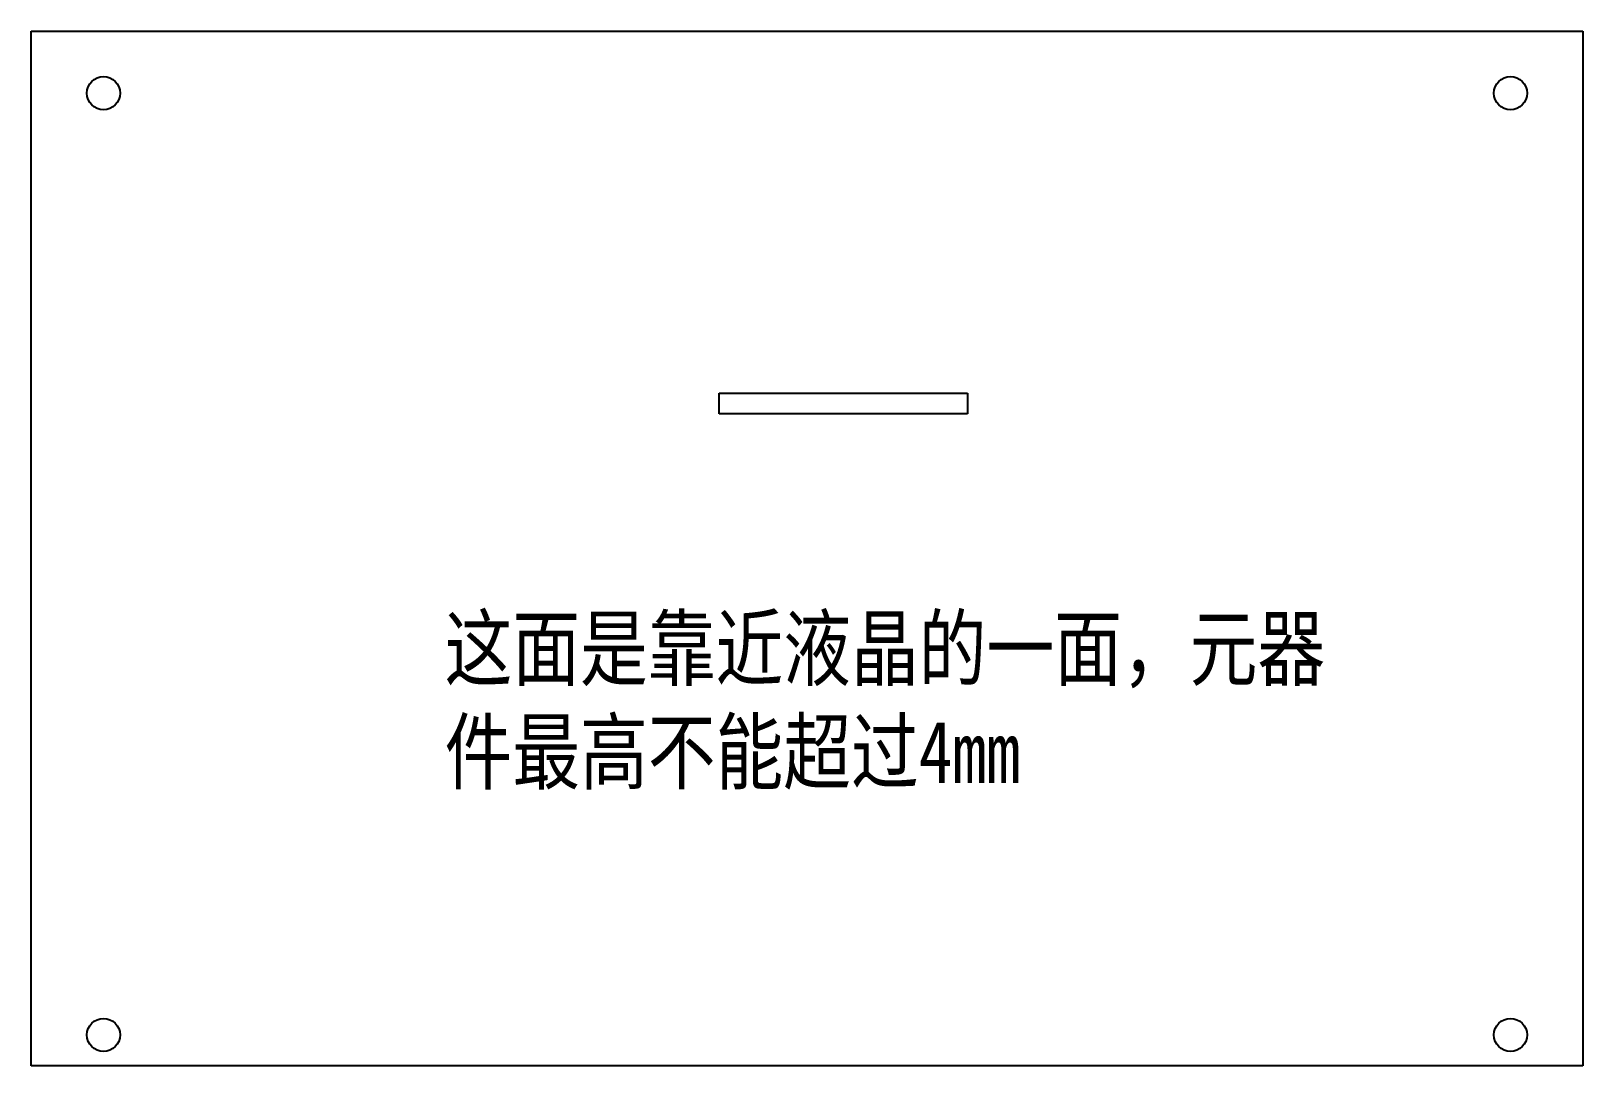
# Model space of a CAD drawing. Extents: x 130 to 280, y -45 to 55.
import ezdxf

# ---------------------------------------------------------------- set-up
doc = ezdxf.new("R2010")
doc.units = 0
doc.header["$LTSCALE"] = 0.64311
doc.header["$MEASUREMENT"] = 0
doc.layers.get('0').update_dxf_attribs({"linetype": 'CONTINUOUS'})
doc.layers.add('3_ALL_AXES', color=7, linetype='CONTINUOUS')
doc.layers.add('5_ALL_CURVES', color=7, linetype='CONTINUOUS')
doc.styles.get("Standard").update_dxf_attribs({"font": 'txt', "width": 0.8})

msp = doc.modelspace()

# ---------------------------------------------------------------- linework, layer by layer
at = {"layer": '3_ALL_AXES', "color": 7, "linetype": 'Continuous'}
for p, q in [((129.56, -44.55), (129.56, 55.45)), ((129.56, 55.45), (279.56, 55.45)), ((279.56, 55.45), (279.56, -44.55)), ((279.56, -44.55), (129.56, -44.55))]:
    msp.add_line(p, q, dxfattribs=at)
for centre in [(136.56, 49.45), (272.56, 49.45), (136.56, -41.55), (272.56, -41.55)]:
    msp.add_circle(centre, 1.6, dxfattribs=at)
at = {"layer": '5_ALL_CURVES', "color": 40, "linetype": 'Continuous'}
for p, q in [((196.06, 18.45), (196.06, 20.45)), ((196.06, 20.45), (220.06, 20.45)), ((220.06, 20.45), (220.06, 18.45)), ((220.06, 18.45), (196.06, 18.45))]:
    msp.add_line(p, q, dxfattribs=at)

# ---------------------------------------------------------------- texts
at = {"insert": (169.53, -1.19), "char_height": 6, "width": 87.1593, "attachment_point": 1}
msp.add_mtext('{\\fSimSun|b0|i0|c134|p54;这面是靠近液晶的一面，元器件最高不能超过4}mm', dxfattribs=at)

doc.saveas('drawing.dxf')
